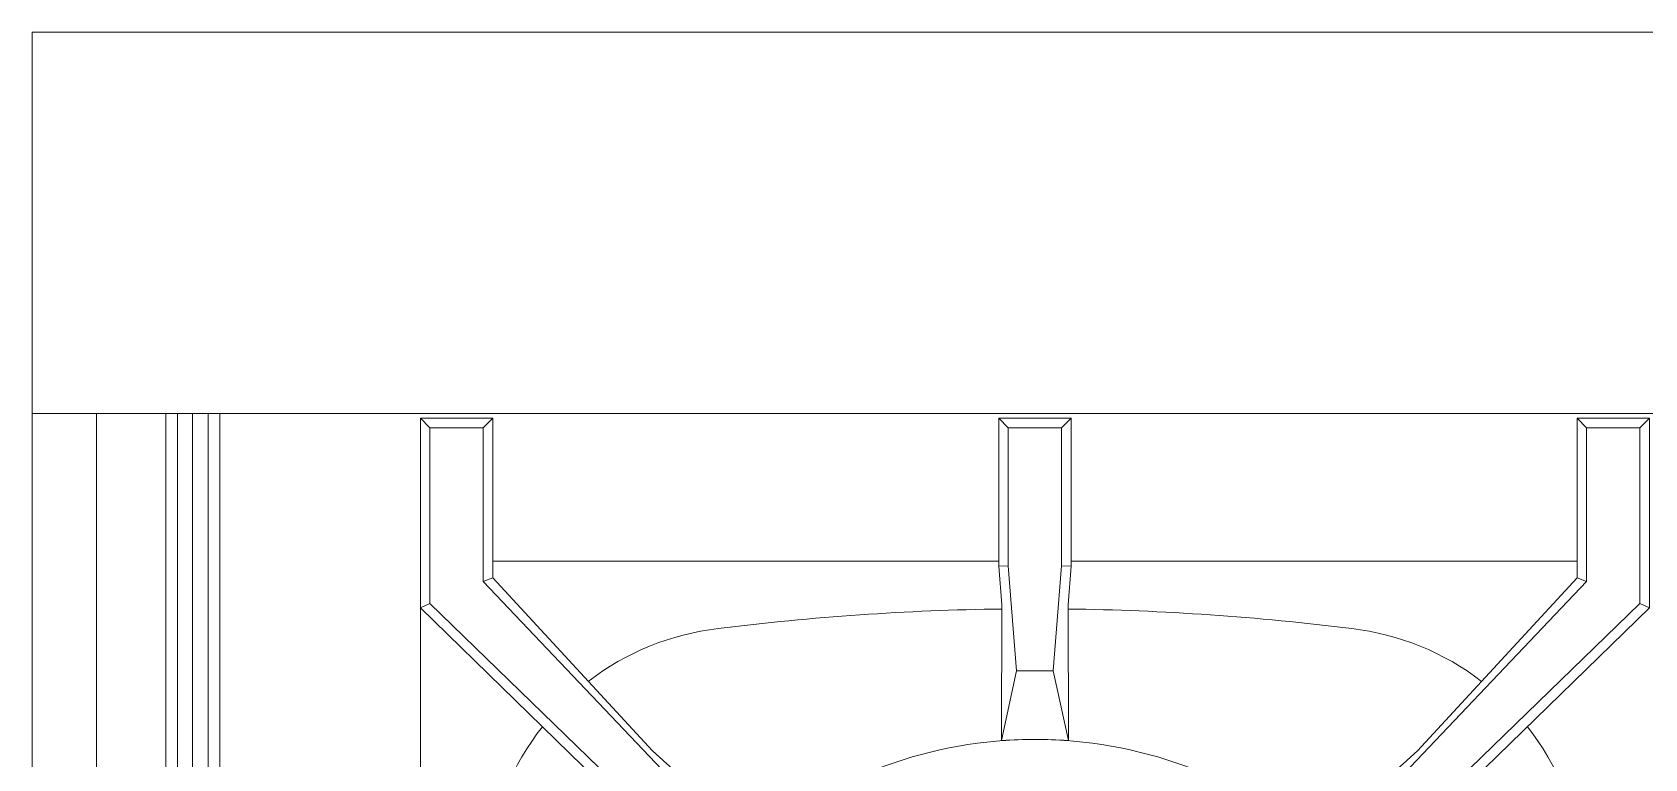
# Model space of a CAD drawing. Extents: x 306 to 2240, y 18 to 779.
# Drawn here: x 688.7702 to 689.1932, y 391.9142 to 392.1048 of the extents above; entities that cross this region are included whole.
import ezdxf

# ---------------------------------------------------------------- set-up
doc = ezdxf.new("R2010")
doc.units = 0
doc.header["$MEASUREMENT"] = 0
doc.linetypes.add('ACAD_ISO03W100', pattern=[30, 12, -18])
doc.layers.add('EQUIPAMIENTO SUPER', color=1, linetype='Continuous')
doc.layers.add('Sanitario', color=1, linetype='Continuous')

msp = doc.modelspace()

# ---------------------------------------------------------------- linework, layer by layer
at = {"layer": 'EQUIPAMIENTO SUPER', "color": 253, "lineweight": 0}
for p, q in [((688.78699494084, 391.204752502158, -6.438942029e-07), (688.78699494084, 392.0047525021575, -6.438942029e-07)), ((689.566994940839, 392.0047525021575, -6.438942029e-07), (688.78699494084, 392.0047525021575, -6.438942029e-07)), ((688.78699494084, 391.204752502158, -6.438942029e-07), (688.78699494084, 392.0047525021575, -6.438942029e-07)), ((689.566994940839, 392.0047525021575, -6.438942029e-07), (688.78699494084, 392.0047525021575, -6.438942029e-07)), ((688.8052408786557, 391.204752502158, -6.438942029e-07), (688.8052408786557, 392.0047525021575, -6.438942029e-07)), ((688.8052408786557, 391.204752502158, -6.438942029e-07), (688.8052408786557, 392.0047525021575, -6.438942029e-07)), ((688.8082408786563, 391.204752502158, -6.438942029e-07), (688.8082408786563, 392.0047525021575, -6.438942029e-07)), ((688.8082408786563, 391.204752502158, -6.438942029e-07), (688.8082408786563, 392.0047525021575, -6.438942029e-07)), ((688.8122408786571, 391.204752502158, -6.438942029e-07), (688.8122408786571, 392.0047525021575, -6.438942029e-07)), ((688.8122408786571, 391.204752502158, -6.438942029e-07), (688.8122408786571, 392.0047525021575, -6.438942029e-07)), ((688.8163362679685, 391.204752502158, -6.438942029e-07), (688.8163362679685, 392.0047525021575, -6.438942029e-07)), ((688.8163362679685, 391.204752502158, -6.438942029e-07), (688.8163362679685, 392.0047525021575, -6.438942029e-07)), ((688.8193362679652, 391.204752502158, -6.438942029e-07), (688.8193362679652, 392.0047525021575, -6.438942029e-07)), ((688.8193362679652, 391.204752502158, -6.438942029e-07), (688.8193362679652, 392.0047525021575, -6.438942029e-07)), ((688.8744949408377, 392.0010025021576, -6.438942029e-07), (688.8719949408389, 392.0035025021579, -6.438942029e-07)), ((688.888494940837, 392.0010025021576, -6.438942029e-07), (688.8909949408393, 392.0035025021579, -6.438942029e-07)), ((689.0262449408388, 392.0010025021576, -6.438942029e-07), (689.0237449408362, 392.0035025021579, -6.438942029e-07)), ((689.0402449408377, 392.0010025021576, -6.438942029e-07), (689.0427449408367, 392.0035025021579, -6.438942029e-07)), ((689.177994940836, 392.0010025021576, -6.438942029e-07), (689.1754949408372, 392.0035025021579, -6.438942029e-07)), ((689.1919949408388, 392.0010025021576, -6.438942029e-07), (689.1944949408376, 392.0035025021579, -6.438942029e-07)), ((688.8719949408389, 391.8047525021579, -6.438942029e-07), (688.8719949408389, 391.9660025021578, -6.438942029e-07)), ((688.888494940837, 391.9606519970945, -6.438942029e-07), (688.8909949408393, 391.9616497848092, -6.438942029e-07)), ((689.177994940836, 391.9606519970941, -6.438942029e-07), (689.1754949408372, 391.9616497848092, -6.438942029e-07)), ((688.8719949408389, 391.9537805589279, -6.438942029e-07), (688.8744949408377, 391.9548530072217, -6.438942029e-07)), ((689.1944949408376, 391.9537805589279, -6.438942029e-07), (689.1919949408388, 391.9548530072211, -6.438942029e-07)), ((689.0284249408384, 391.9372525021578, -6.438942029e-07), (689.0244838353087, 391.9189168268394, -6.438942029e-07)), ((689.0380649408385, 391.9372525021578, -6.438942029e-07), (689.0420060463642, 391.9189168268394, -6.438942029e-07))]:
    msp.add_line(p, q, dxfattribs=at)
at = {"layer": 'EQUIPAMIENTO SUPER', "color": 253, "linetype": 'ACAD_ISO03W100', "lineweight": 0}
for p, q in [((689.0262449408388, 391.9647525021578, -6.438942029e-07), (689.0237449408362, 391.9646535664373, -6.438942029e-07)), ((689.0402449408377, 391.9647525021578, -6.438942029e-07), (689.0427449408367, 391.9646535664373, -6.438942029e-07))]:
    msp.add_line(p, q, dxfattribs=at)
at = {"layer": 'EQUIPAMIENTO SUPER', "color": 253, "lineweight": 0, "elevation": -6.438508219e-07}
for points in [[(688.78699494084, 391.204752502158), (688.7701595334822, 391.204752502158), (688.7701595334822, 392.0047525021575), (688.78699494084, 392.0047525021575)], [(688.78699494084, 391.204752502158), (688.7701595334822, 391.204752502158), (688.7701595334822, 392.0047525021575), (688.78699494084, 392.0047525021575)], [(689.0051311089177, 391.8388785813356), (688.9991184576198, 391.8328659300404), (688.9457914469881, 391.8786587699137), (688.9218348962517, 391.9051905525454), (688.8719949408389, 391.9537805589279), (688.8719949408389, 392.0035025021579), (688.8909949408393, 392.0035025021579), (688.8909949408393, 391.9616497848092), (688.9328753552893, 391.9162242308484), (688.95938826903, 391.8922478850624), (689.0051311089177, 391.8388785813356)], [(689.0244838353087, 391.9189168268394), (689.0245498200989, 391.9545002730105), (689.0237449408362, 391.9646535664378), (689.0237449408362, 392.0035025021579), (689.0332449408365, 392.0035025021579)], [(689.0420060463642, 391.9189168268394), (689.0419400615777, 391.9545002730105), (689.0427449408367, 391.9646535664378), (689.0427449408367, 392.0035025021579), (689.0332449408365, 392.0035025021579)], [(689.0613587727589, 391.8388785813356), (689.0673714240531, 391.8328659300404), (689.1206984346848, 391.8786587699137), (689.1446549854213, 391.9051905525454), (689.1944949408376, 391.9537805589279), (689.1944949408376, 392.0035025021579), (689.1754949408372, 392.0035025021579), (689.1754949408372, 391.9616497848092), (689.1336145263836, 391.9162242308484), (689.107101612643, 391.8922478850624), (689.0613587727589, 391.8388785813356)], [(688.8744949408377, 392.0010025021576), (688.8744949408377, 391.9548530072217), (688.9990466530385, 391.8340010424898), (689.0041412861815, 391.8389415699723), (688.888494940837, 391.9606519970945), (688.888494940837, 392.0010025021576), (688.8744949408377, 392.0010025021576), (688.8744949408377, 392.0010025021576)], [(689.0332449408365, 392.0010025021576), (689.0262449408388, 392.0010025021576), (689.0262449408388, 391.9647525021582), (689.0284249408384, 391.9372525021578), (689.0332449408365, 391.9372525021578)], [(689.0332449408365, 392.0010025021576), (689.0402449408377, 392.0010025021576), (689.0402449408377, 391.9647525021582), (689.0380649408385, 391.9372525021578), (689.0332449408365, 391.9372525021578)], [(689.1919949408388, 392.0010025021576), (689.1919949408388, 391.9548530072217), (689.0674432286384, 391.8340010424898), (689.0623485954953, 391.8389415699723), (689.177994940836, 391.9606519970941), (689.177994940836, 392.0010025021576), (689.1919949408388, 392.0010025021576), (689.1919949408388, 392.0010025021576)], [(689.0237449408362, 391.9660025021578), (688.8909949408393, 391.9660025021578)], [(689.0427449408367, 391.9660025021578), (689.1754949408372, 391.9660025021578)]]:
    msp.add_lwpolyline(points, dxfattribs=at)
at = {"layer": 'EQUIPAMIENTO SUPER', "color": 253, "lineweight": 0}
for centre, radius, start, end in [((689.0332613801642, 391.2877525021581, -6.438942029e-07), 0.6657500000000001, 90.7499240688402, 97.17294038713682), ((689.0332285015124, 391.2877525021581, -6.438942029e-07), 0.6657500000000001, 82.82705961265633, 89.25007593115973), ((688.9580075396938, 391.8799946881795, -6.438942029e-07), 0.06875, 96.57724871401804, 127.6009499427274), ((689.1084823419792, 391.8799946881795, -6.438942029e-07), 0.06875, 52.39905005727237, 83.42275128577477), ((688.9580027548168, 391.8799899032996, -6.438942029e-07), 0.06875, 141.7418147945821, 173.4227512858584), ((689.1084871268599, 391.8799899032996, -6.438942029e-07), 0.06875, 6.577248714141604, 38.25818520541789), ((689.0332449408365, 391.8047525021579, -6.438942029e-07), 0.1145, 90, 130.168407294617), ((689.0332449408365, 391.8047525021579, -6.438942029e-07), 0.114499999999998, 90, 94.38834485849087), ((689.0332449408365, 391.8047525021579, -6.438942029e-07), 0.114499999999998, 85.61165514150905, 90), ((689.0332449408365, 391.8047525021579, -6.438942029e-07), 0.1145, 49.83159270538297, 90)]:
    msp.add_arc(centre, radius, start, end, dxfattribs=at)
at = {"layer": 'Sanitario', "color": 253, "lineweight": 0, "elevation": -6.438508219e-07}
msp.add_lwpolyline([(688.7701595334822, 392.1047525021576), (689.6979302473833, 392.1047525021576), (689.6979302473833, 390.6005768772004), (688.7701595334822, 390.6005768772004)], close=True, dxfattribs=at)

doc.saveas('drawing.dxf')
